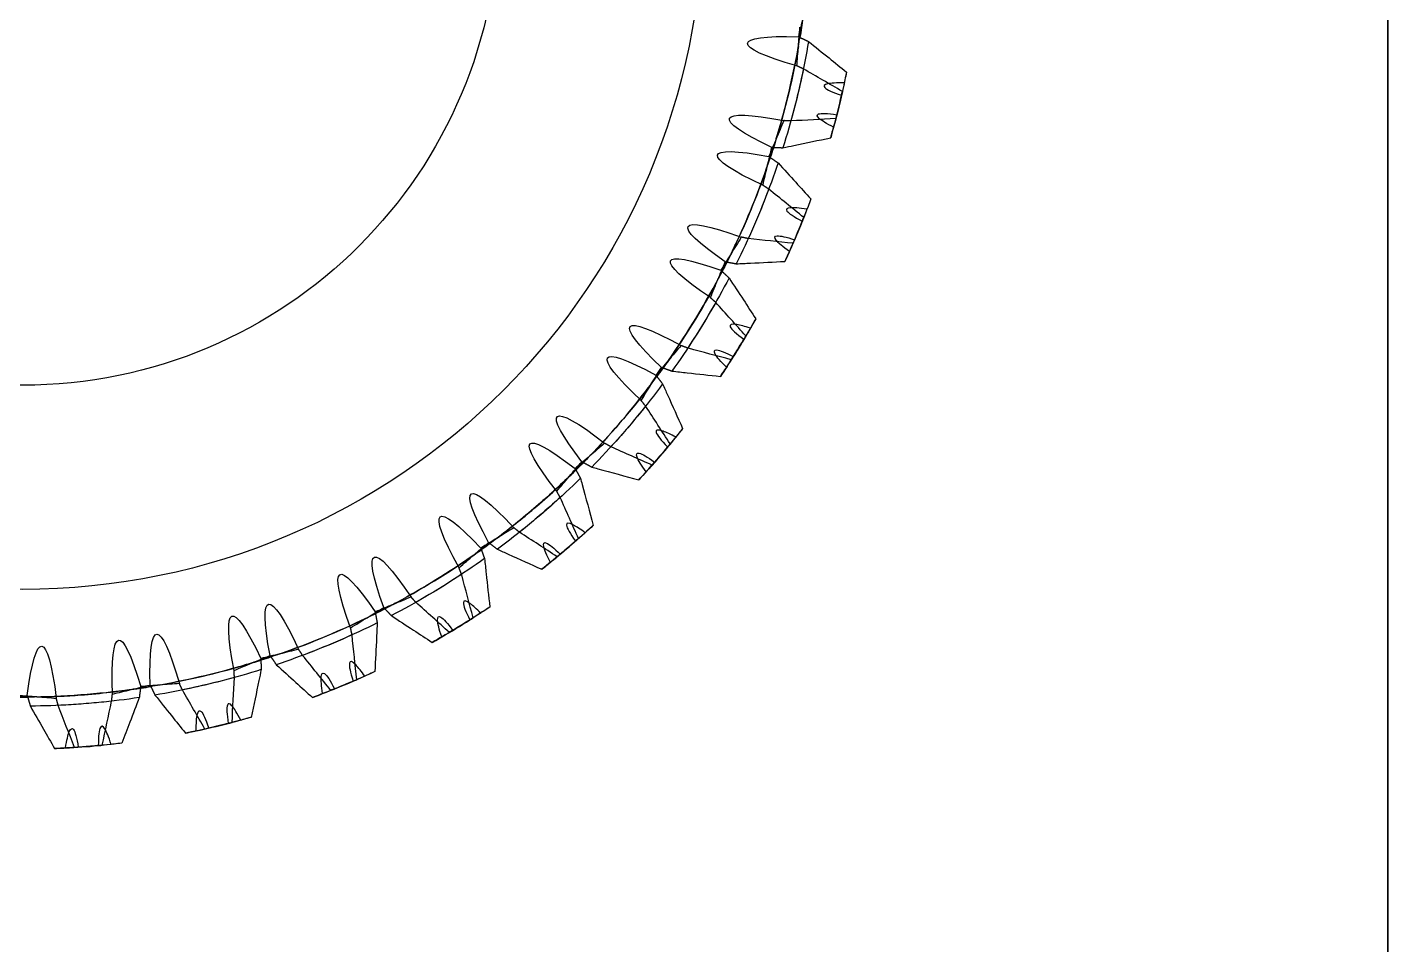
# Model space of a CAD drawing. Header units: millimetres. Extents: x -3 to 292, y -52 to 113.
# Drawn here: x 57.01 to 107, y 9.81 to 43.77 of the extents above; entities that cross this region are included whole.
import ezdxf

# ---------------------------------------------------------------- set-up
doc = ezdxf.new("R2010")
doc.units = ezdxf.units.MM
doc.layers.add('pieza3', color=163, linetype='Continuous')

msp = doc.modelspace()

# ---------------------------------------------------------------- linework, layer by layer
at = {"extrusion": (1, 1.22465e-16, 0), "elevation": 107}
for points in [[(59.81, -90.185), (59.81, -40.185), (9.81, -40.185), (9.81, -90.185)], [(57.31, -87.685), (57.31, -42.685), (12.31, -42.685), (12.31, -87.685)]]:
    msp.add_lwpolyline(points, close=True, dxfattribs=at)
at = {"layer": 'pieza3'}
for centre, radius in [((56.835, 48.121, -45.285), 25), ((56.835, 48.121, -43.485), 17.5), ((56.835, 48.121, -45.285), 17.5)]:
    msp.add_circle(centre, radius, dxfattribs=at)
at = {"layer": 'pieza3', "extrusion": (-0.155658, -0.982787, -0.099504)}
msp.add_arc((84.372, -78.156, -48.177), 8.68, 141.1274, 217.6819, dxfattribs=at)
at = {"layer": 'pieza3', "extrusion": (-4.07889e-32, -2.22045e-16, -1)}
for centre, radius, start, end in [((-56.835, 48.121, 78.254), 29.289, 189.5701, 195.4243), ((-56.835, 48.121, 67.554), 29.289, 191.5757, 197.4299), ((-56.835, 48.121, 76.952), 30.864, 191.195, 194.4522), ((-56.835, 48.121, 75.615), 30.864, 191.9406, 194.186), ((-56.835, 48.121, 68.856), 30.864, 192.5478, 195.805), ((-56.835, 48.121, 78.254), 29.289, 198.5701, 204.4243), ((-56.835, 48.121, 67.554), 29.289, 200.5757, 206.4299), ((-56.835, 48.121, 76.952), 30.864, 200.195, 203.4522), ((-56.835, 48.121, 75.615), 30.864, 200.9406, 203.186), ((-56.835, 48.121, 68.856), 30.864, 201.5478, 204.805), ((-56.835, 48.121, 78.254), 29.289, 207.5701, 213.4243), ((-56.835, 48.121, 67.554), 29.289, 209.5757, 215.4299), ((-56.835, 48.121, 76.952), 30.864, 209.195, 212.4522), ((-56.835, 48.121, 75.615), 30.864, 209.9406, 212.186), ((-56.835, 48.121, 68.856), 30.864, 210.5478, 213.805), ((-56.835, 48.121, 78.254), 29.289, 216.5701, 222.4243), ((-56.835, 48.121, 67.554), 29.289, 218.5757, 224.4299), ((-56.835, 48.121, 76.952), 30.864, 218.195, 221.4522), ((-56.835, 48.121, 75.615), 30.864, 218.9406, 221.186), ((-56.835, 48.121, 68.856), 30.864, 219.5478, 222.805), ((-56.835, 48.121, 78.254), 29.289, 225.5701, 231.4243), ((-56.835, 48.121, 67.554), 29.289, 227.5757, 233.4299), ((-56.835, 48.121, 76.952), 30.864, 227.195, 230.4522), ((-56.835, 48.121, 75.615), 30.864, 227.9406, 230.186), ((-56.835, 48.121, 68.856), 30.864, 228.5478, 231.805), ((-56.835, 48.121, 78.254), 29.289, 234.5701, 240.4243), ((-56.835, 48.121, 67.554), 29.289, 236.5757, 242.4299), ((-56.835, 48.121, 68.856), 30.864, 237.5478, 240.805), ((-56.835, 48.121, 76.952), 30.864, 236.195, 239.4522), ((-56.835, 48.121, 75.615), 30.864, 236.9406, 239.186), ((-56.835, 48.121, 78.254), 29.289, 243.5701, 249.4243), ((-56.835, 48.121, 67.554), 29.289, 245.5757, 251.4299), ((-56.835, 48.121, 78.254), 29.289, 252.5701, 258.4243), ((-56.835, 48.121, 76.952), 30.864, 245.195, 248.4522), ((-56.835, 48.121, 67.554), 29.289, 254.5757, 260.4299), ((-56.835, 48.121, 68.856), 30.864, 246.5478, 249.805), ((-56.835, 48.121, 75.615), 30.864, 245.9406, 248.186), ((-56.835, 48.121, 67.554), 29.289, 263.5757, 269.4299), ((-56.835, 48.121, 78.254), 29.289, 261.5701, 267.4243), ((-56.835, 48.121, 68.856), 30.864, 255.5478, 258.805), ((-56.835, 48.121, 76.952), 30.864, 254.195, 257.4522), ((-56.835, 48.121, 75.615), 30.864, 254.9406, 257.186), ((-56.835, 48.121, 68.856), 30.864, 264.5478, 267.805), ((-56.835, 48.121, 76.952), 30.864, 263.195, 266.4522), ((-56.835, 48.121, 75.615), 30.864, 263.9406, 266.186)]:
    msp.add_arc(centre, radius, start, end, dxfattribs=at)
at = {"layer": 'pieza3'}
for start, end in [(344.9406, 347.186), (335.9406, 338.186), (326.9406, 329.186), (317.9406, 320.186), (308.9406, 311.186), (299.9406, 302.186), (290.9406, 293.186), (281.9406, 284.186), (272.9406, 275.186)]:
    msp.add_arc((56.835, 48.121, -70.193), 30.864, start, end, dxfattribs=at)
at = {"layer": 'pieza3', "extrusion": (-0.307483, -0.946337, -0.099504)}
for centre, start, end in [((74.947, -78.843, -56.468), 142.3181, 218.8726), ((74.947, -78.843, -55.052), 141.1274, 217.6819)]:
    msp.add_arc(centre, 8.68, start, end, dxfattribs=at)
at = {"layer": 'pieza3', "extrusion": (-0.451737, -0.886585, -0.099504)}
for centre, start, end in [((64.558, -79.376, -61.791), 142.3181, 218.8726), ((64.558, -79.376, -60.375), 141.1274, 217.6819)]:
    msp.add_arc(centre, 8.68, start, end, dxfattribs=at)
at = {"layer": 'pieza3', "extrusion": (-0.584868, -0.805002, -0.099504)}
for centre, start, end in [((53.46, -79.74, -65.432), 142.3181, 218.8726), ((53.46, -79.74, -64.016), 141.1274, 217.6819)]:
    msp.add_arc(centre, 8.68, start, end, dxfattribs=at)
at = {"layer": 'pieza3', "extrusion": (-0.703598, -0.703598, -0.099504)}
for centre, start, end in [((41.926, -79.927, -67.3), 142.3181, 218.8726), ((41.926, -79.927, -65.884), 141.1274, 217.6819)]:
    msp.add_arc(centre, 8.68, start, end, dxfattribs=at)
at = {"layer": 'pieza3', "extrusion": (-0.805002, -0.584868, -0.099504)}
for centre, start, end in [((30.241, -79.932, -67.35), 142.3181, 218.8726), ((30.241, -79.932, -65.934), 141.1274, 217.6819)]:
    msp.add_arc(centre, 8.68, start, end, dxfattribs=at)
at = {"layer": 'pieza3', "extrusion": (-0.886585, -0.451737, -0.099504)}
for centre, start, end in [((18.691, -79.755, -65.58), 142.3181, 218.8726), ((18.691, -79.755, -64.164), 141.1274, 217.6819)]:
    msp.add_arc(centre, 8.68, start, end, dxfattribs=at)
at = {"layer": 'pieza3', "extrusion": (-0.946337, -0.307483, -0.099504)}
for centre, start, end in [((7.562, -79.4, -62.035), 142.3181, 218.8726), ((7.562, -79.4, -60.619), 141.1274, 217.6819)]:
    msp.add_arc(centre, 8.68, start, end, dxfattribs=at)
at = {"layer": 'pieza3', "extrusion": (-0.982787, -0.155658, -0.099504)}
for centre, start, end in [((-2.873, -78.877, -56.801), 142.3181, 218.8726), ((-2.873, -78.877, -55.385), 141.1274, 217.6819)]:
    msp.add_arc(centre, 8.68, start, end, dxfattribs=at)
at = {"layer": 'pieza3', "extrusion": (-0.995037, -6.02515e-17, -0.099504)}
msp.add_arc((-12.356, -78.197, -50.006), 8.68, 142.3181, 218.8726, dxfattribs=at)
at = {"layer": 'pieza3'}
for centre, major_axis, start_param, end_param in [((83.79, -10.315, -78.254), (13.646, 86.159), 0.902775, 0.913123), ((74.316, -13.813, -78.254), (26.956, 82.963), 0.892342, 0.902775), ((74.316, -13.813, -78.254), (26.956, 82.963), 0.902775, 0.913123), ((64.413, -15.785, -78.254), (39.603, 77.725), 0.892342, 0.902775), ((64.413, -15.785, -78.254), (39.603, 77.725), 0.902775, 0.913123), ((54.322, -16.184, -78.254), (51.274, 70.573), 0.892342, 0.902775), ((54.322, -16.184, -78.254), (51.274, 70.573), 0.902775, 0.913123), ((44.294, -14.999, -78.254), (61.683, 61.683), 0.902775, 0.913123), ((44.294, -14.999, -78.254), (61.683, 61.683), 0.892342, 0.902775), ((34.574, -12.26, -78.254), (70.573, 51.274), 0.902775, 0.913123), ((34.574, -12.26, -78.254), (70.573, 51.274), 0.892342, 0.902775), ((25.403, -8.034, -78.254), (77.725, 39.603), 0.902775, 0.913123), ((25.403, -8.034, -78.254), (77.725, 39.603), 0.892342, 0.902775), ((17.005, -2.426, -78.254), (82.963, 26.956), 0.902775, 0.913123), ((17.005, -2.426, -78.254), (82.963, 26.956), 0.892342, 0.902775), ((9.588, 4.427, -78.254), (86.159, 13.646), 0.902775, 0.913123), ((9.588, 4.427, -78.254), (86.159, 13.646), 0.892342, 0.902775), ((3.335, 12.356, -78.254), (87.233, 0), 0.902775, 0.913123), ((3.335, 12.356, -78.254), (87.233, 0), 0.892342, 0.902775)]:
    msp.add_ellipse(centre, major_axis=major_axis, ratio=0.099504, start_param=start_param, end_param=end_param, dxfattribs=at)
at = {"layer": 'pieza3', "extrusion": (-4.31408e-32, -2.22045e-16, -1)}
for start_param, end_param in [(-2.238818, -2.228469), (-2.24925, -2.238818)]:
    msp.add_ellipse((100.528, 95.367, -67.554), major_axis=(13.646, 86.159), ratio=0.099504, start_param=start_param, end_param=end_param, dxfattribs=at)
at = {"layer": 'pieza3', "extrusion": (-3.93289e-18, -2.34149e-16, -1)}
for start_param, end_param in [(-2.238818, -2.228469), (-2.24925, -2.238818)]:
    msp.add_ellipse((107.381, 87.95, -67.554), major_axis=(26.956, 82.963), ratio=0.099504, start_param=start_param, end_param=end_param, dxfattribs=at)
at = {"layer": 'pieza3', "extrusion": (5.77799e-18, -2.10705e-16, -1)}
for start_param, end_param in [(-2.238818, -2.228469), (-2.24925, -2.238818)]:
    msp.add_ellipse((112.989, 79.553, -67.554), major_axis=(39.603, 77.725), ratio=0.099504, start_param=start_param, end_param=end_param, dxfattribs=at)
at = {"layer": 'pieza3', "extrusion": (-7.48081e-18, -2.32341e-16, -1)}
for start_param, end_param in [(-2.238818, -2.228469), (-2.24925, -2.238818)]:
    msp.add_ellipse((117.215, 70.381, -67.554), major_axis=(51.274, 70.573), ratio=0.099504, start_param=start_param, end_param=end_param, dxfattribs=at)
at = {"layer": 'pieza3', "extrusion": (-6.16298e-32, -2.22045e-16, -1)}
for start_param, end_param in [(-2.238818, -2.228469), (-2.24925, -2.238818)]:
    msp.add_ellipse((119.954, 60.662, -67.554), major_axis=(61.683, 61.683), ratio=0.099504, start_param=start_param, end_param=end_param, dxfattribs=at)
at = {"layer": 'pieza3', "extrusion": (-7.39557e-32, -2.22045e-16, -1)}
for start_param, end_param in [(-2.238818, -2.228469), (-2.24925, -2.238818)]:
    msp.add_ellipse((121.139, 50.633, -67.554), major_axis=(70.573, 51.274), ratio=0.099504, start_param=start_param, end_param=end_param, dxfattribs=at)
at = {"layer": 'pieza3', "extrusion": (1.13399e-17, -2.16267e-16, -1)}
for start_param, end_param in [(-2.24925, -2.238818), (-2.238818, -2.228469)]:
    msp.add_ellipse((120.74, 40.543, -67.554), major_axis=(77.725, 39.603), ratio=0.099504, start_param=start_param, end_param=end_param, dxfattribs=at)
at = {"layer": 'pieza3', "extrusion": (-3.69779e-32, -2.22045e-16, -1)}
for centre, major_axis, start_param, end_param in [((118.768, 30.639, -67.554), (82.963, 26.956), -2.238818, -2.228469), ((118.768, 30.639, -67.554), (82.963, 26.956), -2.24925, -2.238818), ((115.271, 21.166, -67.554), (86.159, 13.646), -2.238818, -2.228469), ((115.271, 21.166, -67.554), (86.159, 13.646), -2.24925, -2.238818)]:
    msp.add_ellipse(centre, major_axis=major_axis, ratio=0.099504, start_param=start_param, end_param=end_param, dxfattribs=at)
at = {"layer": 'pieza3'}
for points in [[(85.512, 44.12, -78.254), (85.479, 43.88, -78.254), (85.442, 43.639, -78.254), (85.402, 43.399, -78.254)], [(85.345, 43.063, -67.554), (85.387, 43.303, -67.554), (85.427, 43.543, -67.554), (85.463, 43.783, -67.554)], [(86.962, 41.415, -68.856), (86.486, 41.69, -68.422), (86.007, 41.967, -67.988), (85.527, 42.244, -67.554)], [(86.93, 41.275, -70.193), (86.938, 41.31, -69.747), (86.949, 41.358, -69.302), (86.962, 41.415, -68.856)], [(86.758, 40.557, -75.615), (86.749, 40.522, -76.061), (86.737, 40.474, -76.506), (86.722, 40.418, -76.952)], [(86.722, 40.418, -76.952), (86.173, 40.389, -77.385), (85.622, 40.36, -77.819), (85.068, 40.331, -78.254)], [(84.533, 39.683, -78.254), (84.462, 39.451, -78.254), (84.389, 39.219, -78.254), (84.312, 38.989, -78.254)], [(84.203, 38.666, -67.554), (84.282, 38.895, -67.554), (84.358, 39.126, -67.554), (84.432, 39.358, -67.554)], [(85.542, 36.785, -68.856), (85.114, 37.132, -68.421), (84.685, 37.479, -67.987), (84.255, 37.827, -67.554)], [(85.489, 36.652, -70.193), (85.502, 36.685, -69.747), (85.521, 36.731, -69.302), (85.542, 36.785, -68.856)], [(85.149, 35.837, -76.952), (84.601, 35.895, -77.386), (84.052, 35.952, -77.82), (83.502, 36.01, -78.254)], [(85.206, 35.969, -75.615), (85.192, 35.936, -76.061), (85.173, 35.891, -76.506), (85.149, 35.837, -76.952)], [(82.387, 34.501, -67.554), (82.501, 34.715, -67.554), (82.613, 34.931, -67.554), (82.721, 35.149, -67.554)], [(82.872, 35.454, -78.254), (82.766, 35.236, -78.254), (82.657, 35.018, -78.254), (82.545, 34.803, -78.254)], [(82.387, 34.501, -67.554), (81.788, 33.377, -67.554), (81.115, 32.294, -67.554), (80.373, 31.259, -67.554)], [(80.57, 31.537, -78.254), (81.299, 32.581, -78.254), (81.96, 33.672, -78.254), (82.545, 34.803, -78.254)], [(83.415, 32.434, -68.856), (83.048, 32.842, -68.423), (82.678, 33.252, -67.989), (82.307, 33.665, -67.554)], [(80.57, 31.537, -78.254), (80.431, 31.338, -78.254), (80.289, 31.14, -78.254), (80.145, 30.945, -78.254)], [(82.956, 31.68, -75.615), (82.937, 31.65, -76.061), (82.911, 31.608, -76.507), (82.879, 31.559, -76.952)], [(79.941, 30.671, -67.554), (80.088, 30.865, -67.554), (80.232, 31.061, -67.554), (80.373, 31.259, -67.554)], [(80.634, 28.469, -68.856), (80.334, 28.93, -68.422), (80.034, 29.393, -67.988), (79.732, 29.858, -67.554)], [(77.684, 28.028, -78.254), (77.515, 27.853, -78.254), (77.344, 27.68, -78.254), (77.171, 27.509, -78.254)], [(79.968, 27.689, -76.952), (79.467, 27.911, -77.384), (78.962, 28.136, -77.818), (78.455, 28.362, -78.254)], [(80.542, 28.358, -70.193), (80.565, 28.386, -69.746), (80.597, 28.424, -69.301), (80.634, 28.469, -68.856)], [(76.927, 27.271, -67.554), (77.102, 27.44, -67.554), (77.275, 27.611, -67.554), (77.446, 27.784, -67.554)], [(80.062, 27.796, -75.615), (80.039, 27.769, -76.061), (80.006, 27.732, -76.507), (79.968, 27.689, -76.952)], [(77.267, 24.987, -68.856), (77.044, 25.488, -68.424), (76.819, 25.993, -67.989), (76.593, 26.501, -67.554)], [(74.284, 25.014, -78.254), (74.09, 24.867, -78.254), (73.894, 24.723, -78.254), (73.697, 24.582, -78.254)], [(76.487, 24.321, -76.952), (76.025, 24.621, -77.385), (75.562, 24.922, -77.82), (75.097, 25.223, -78.254)], [(73.418, 24.385, -67.554), (73.618, 24.524, -67.554), (73.815, 24.666, -67.554), (74.011, 24.81, -67.554)], [(77.159, 24.893, -70.193), (77.186, 24.917, -69.746), (77.223, 24.949, -69.301), (77.267, 24.987, -68.856)], [(76.597, 24.413, -75.615), (76.569, 24.39, -76.061), (76.532, 24.358, -76.506), (76.487, 24.321, -76.952)], [(70.455, 22.569, -78.254), (70.24, 22.454, -78.254), (70.024, 22.343, -78.254), (69.807, 22.234, -78.254)], [(72.522, 21.54, -76.952), (72.114, 21.907, -77.384), (71.703, 22.277, -77.819), (71.291, 22.648, -78.254)], [(69.501, 22.083, -67.554), (68.356, 21.526, -67.554), (67.175, 21.045, -67.554), (65.967, 20.643, -67.554)], [(66.29, 20.753, -78.254), (67.493, 21.168, -78.254), (68.669, 21.664, -78.254), (69.807, 22.234, -78.254)], [(69.501, 22.083, -67.554), (69.72, 22.189, -67.554), (69.937, 22.298, -67.554), (70.153, 22.41, -67.554)], [(73.275, 21.999, -70.193), (73.306, 22.019, -69.746), (73.347, 22.045, -69.301), (73.396, 22.076, -68.856)], [(69.118, 19.806, -68.856), (69.061, 20.354, -68.421), (69.003, 20.903, -67.987), (68.945, 21.453, -67.554)], [(65.272, 20.422, -67.554), (65.504, 20.493, -67.554), (65.736, 20.567, -67.554), (65.967, 20.643, -67.554)], [(66.29, 20.753, -78.254), (66.06, 20.673, -78.254), (65.829, 20.597, -78.254), (65.597, 20.523, -78.254)], [(68.17, 19.413, -76.952), (67.824, 19.841, -77.386), (67.476, 20.271, -77.82), (67.128, 20.7, -78.254)], [(60.835, 19.443, -67.554), (61.076, 19.477, -67.554), (61.316, 19.513, -67.554), (61.556, 19.553, -67.554)], [(61.892, 19.611, -78.254), (61.653, 19.568, -78.254), (61.413, 19.529, -78.254), (61.172, 19.492, -78.254)], [(64.538, 18.233, -68.856), (64.566, 18.782, -68.422), (64.595, 19.334, -67.988), (64.624, 19.887, -67.554)], [(68.987, 19.749, -70.193), (69.02, 19.763, -69.746), (69.065, 19.783, -69.301), (69.118, 19.806, -68.856)], [(56.3, 19.17, -67.554), (56.543, 19.166, -67.554), (56.786, 19.164, -67.554), (57.029, 19.166, -67.554)], [(57.37, 19.17, -78.254), (57.127, 19.166, -78.254), (56.884, 19.164, -78.254), (56.641, 19.166, -78.254)], [(59.767, 17.396, -68.856), (59.881, 17.932, -68.423), (59.996, 18.473, -67.989), (60.112, 19.016, -67.554)], [(63.54, 17.993, -76.952), (63.265, 18.47, -77.385), (62.989, 18.948, -77.819), (62.712, 19.428, -78.254)], [(68.304, 19.466, -75.615), (68.27, 19.453, -76.06), (68.225, 19.435, -76.506), (68.17, 19.413, -76.952)], [(58.745, 17.315, -76.952), (58.547, 17.829, -77.385), (58.349, 18.344, -77.819), (58.151, 18.862, -78.254)], [(63.68, 18.025, -75.615), (63.645, 18.017, -76.06), (63.597, 18.006, -76.506), (63.54, 17.993, -76.952)], [(64.399, 18.197, -70.193), (64.433, 18.206, -69.747), (64.481, 18.218, -69.301), (64.538, 18.233, -68.856)], [(58.888, 17.325, -75.615), (58.852, 17.322, -76.06), (58.803, 17.319, -76.506), (58.745, 17.315, -76.952)]]:
    msp.add_open_spline(points, degree=3, dxfattribs=at)
for points, knots in [([(85.345, 43.063, -67.554), (85.258, 42.573, -67.554), (85.158, 42.085, -67.554), (85.046, 41.6, -67.554), (84.871, 40.845, -67.554), (84.667, 40.097, -67.554), (84.432, 39.358, -67.554)], [-0.4720589, -0.4720589, -0.4720589, -0.4720589, -0.46384881, -0.46384881, -0.46384881, -0.45106712, -0.45106712, -0.45106712, -0.45106712]), ([(84.533, 39.683, -78.254), (84.726, 40.316, -78.254), (84.897, 40.956, -78.254), (85.046, 41.6, -78.254), (85.184, 42.196, -78.254), (85.303, 42.796, -78.254), (85.402, 43.399, -78.254)], [0.4529411, 0.4529411, 0.4529411, 0.4529411, 0.46384881, 0.46384881, 0.46384881, 0.47393288, 0.47393288, 0.47393288, 0.47393288]), ([(85.716, 43.251, -78.254), (85.967, 43.05, -78.021), (86.219, 42.847, -77.787), (86.684, 42.473, -77.353), (86.898, 42.3, -77.152), (87.112, 42.128, -76.952)], [3.0244205, 3.0244205, 3.0244205, 3.0244205, 3.133456, 3.133456, 3.2265734, 3.2265734, 3.2265734, 3.2265734]), ([(87.112, 42.128, -76.952), (87.092, 42.028, -76.642), (87.073, 41.933, -76.332), (87.047, 41.808, -75.888), (87.039, 41.771, -75.753), (87.031, 41.735, -75.615)], [3.3252855, 3.3252855, 3.3252855, 3.3252855, 3.4224973, 3.4224973, 3.4638198, 3.4638198, 3.4638198, 3.4638198]), ([(87.031, 41.735, -75.615), (86.743, 41.736, -75.105), (86.535, 41.721, -74.555), (86.292, 41.66, -73.412), (86.258, 41.614, -72.825), (86.386, 41.48, -71.526), (86.595, 41.385, -70.828), (86.93, 41.275, -70.193)], [-0.5692955, -0.5692955, -0.5692955, -0.5692955, -0.3937772, -0.3937772, -0.2181945, -0.2181945, -0.0000007, -0.0000007, -0.0000007, -0.0000007]), ([(86.639, 40.101, -70.193), (86.382, 40.231, -70.702), (86.203, 40.339, -71.252), (86.014, 40.504, -72.395), (86.006, 40.56, -72.981), (86.18, 40.622, -74.281), (86.409, 40.611, -74.979), (86.758, 40.557, -75.615)], [-0.569296, -0.569296, -0.569296, -0.569296, -0.3937965, -0.3937965, -0.2183533, -0.2183533, -0.0000007, -0.0000007, -0.0000007, -0.0000007]), ([(86.532, 39.714, -68.856), (86.56, 39.813, -69.165), (86.586, 39.906, -69.476), (86.62, 40.03, -69.92), (86.63, 40.066, -70.055), (86.639, 40.101, -70.193)], [4.5066654, 4.5066654, 4.5066654, 4.5066654, 4.6038772, 4.6038772, 4.6451997, 4.6451997, 4.6451997, 4.6451997]), ([(84.778, 39.348, -67.554), (84.913, 39.375, -67.653), (85.047, 39.403, -67.752), (85.633, 39.525, -68.185), (86.085, 39.62, -68.521), (86.532, 39.714, -68.856)], [4.7001453, 4.7001453, 4.7001453, 4.7001453, 4.7463244, 4.7463244, 4.901825, 4.901825, 4.901825, 4.901825]), ([(84.203, 38.666, -67.554), (83.876, 37.72, -67.554), (83.5, 36.792, -67.554), (83.077, 35.886, -67.554), (82.962, 35.639, -67.554), (82.844, 35.393, -67.554), (82.721, 35.149, -67.554)], [-0.4470589, -0.4470589, -0.4470589, -0.4470589, -0.43056786, -0.43056786, -0.43056786, -0.42606712, -0.42606712, -0.42606712, -0.42606712]), ([(82.872, 35.454, -78.254), (82.942, 35.597, -78.254), (83.011, 35.741, -78.254), (83.078, 35.886, -78.254), (83.549, 36.895, -78.254), (83.961, 37.932, -78.254), (84.312, 38.989, -78.254)], [0.4279411, 0.4279411, 0.4279411, 0.4279411, 0.43056786, 0.43056786, 0.43056786, 0.44893288, 0.44893288, 0.44893288, 0.44893288]), ([(84.598, 38.793, -78.254), (84.815, 38.555, -78.021), (85.032, 38.316, -77.787), (85.433, 37.873, -77.353), (85.618, 37.669, -77.152), (85.802, 37.466, -76.952)], [3.3441669, 3.3441669, 3.3441669, 3.3441669, 3.4532025, 3.4532025, 3.5463199, 3.5463199, 3.5463199, 3.5463199]), ([(85.661, 37.09, -75.615), (85.376, 37.136, -75.105), (85.168, 37.154, -74.555), (84.918, 37.131, -73.412), (84.878, 37.091, -72.827), (84.983, 36.939, -71.527), (85.174, 36.813, -70.829), (85.489, 36.652, -70.193)], [-0.569296, -0.569296, -0.569296, -0.569296, -0.3937975, -0.3937975, -0.218361, -0.218361, -0.0000007, -0.0000007, -0.0000007, -0.0000007]), ([(85.802, 37.466, -76.952), (85.766, 37.37, -76.642), (85.732, 37.279, -76.332), (85.687, 37.159, -75.888), (85.674, 37.124, -75.753), (85.661, 37.09, -75.615)], [3.5595154, 3.5595154, 3.5595154, 3.5595154, 3.6567271, 3.6567271, 3.6980497, 3.6980497, 3.6980497, 3.6980497]), ([(85.018, 35.538, -70.193), (84.774, 35.713, -70.724), (84.611, 35.852, -71.299), (84.457, 36.046, -72.497), (84.468, 36.1, -73.111), (84.679, 36.116, -74.382), (84.894, 36.069, -75.025), (85.206, 35.969, -75.615)], [-2.3389617, -2.3389617, -2.3389617, -2.3389617, -2.1559748, -2.1559748, -1.9721297, -1.9721297, -1.769579, -1.769579, -1.769579, -1.769579]), ([(84.852, 35.172, -68.856), (84.895, 35.265, -69.165), (84.935, 35.353, -69.476), (84.987, 35.47, -69.92), (85.003, 35.504, -70.055), (85.018, 35.538, -70.193)], [5.02563, 5.02563, 5.02563, 5.02563, 5.1228417, 5.1228417, 5.1641643, 5.1641643, 5.1641643, 5.1641643]), ([(83.062, 35.084, -67.554), (83.235, 35.092, -67.679), (83.408, 35.101, -67.804), (84.006, 35.13, -68.238), (84.43, 35.151, -68.547), (84.852, 35.172, -68.856)], [5.4603216, 5.4603216, 5.4603216, 5.4603216, 5.5187128, 5.5187128, 5.6619401, 5.6619401, 5.6619401, 5.6619401]), ([(82.797, 34.565, -78.254), (82.974, 34.295, -78.021), (83.151, 34.025, -77.787), (83.478, 33.525, -77.353), (83.629, 33.295, -77.152), (83.778, 33.065, -76.952)], [3.9422605, 3.9422605, 3.9422605, 3.9422605, 4.051296, 4.051296, 4.1444134, 4.1444134, 4.1444134, 4.1444134]), ([(83.778, 33.065, -76.952), (83.728, 32.976, -76.642), (83.681, 32.892, -76.332), (83.617, 32.781, -75.888), (83.598, 32.748, -75.753), (83.58, 32.716, -75.615)], [3.9709302, 3.9709302, 3.9709302, 3.9709302, 4.0681419, 4.0681419, 4.1094644, 4.1094644, 4.1094644, 4.1094644]), ([(83.58, 32.716, -75.615), (83.373, 32.784, -75.229), (83.206, 32.83, -74.819), (82.88, 32.887, -73.692), (82.798, 32.858, -72.96), (82.889, 32.672, -71.52), (83.058, 32.518, -70.826), (83.342, 32.31, -70.193)], [-0.5696981, -0.5696981, -0.5696981, -0.5696981, -0.4362609, -0.4362609, -0.2173456, -0.2173456, -0.0000007, -0.0000007, -0.0000007, -0.0000007]), ([(83.342, 32.31, -70.193), (83.36, 32.34, -69.766), (83.384, 32.38, -69.34), (83.413, 32.429, -68.894), (83.414, 32.431, -68.875), (83.415, 32.434, -68.856)], [4.8163136, 4.8163136, 4.8163136, 4.8163136, 4.9448151, 4.9448151, 4.9506011, 4.9506011, 4.9506011, 4.9506011]), ([(82.879, 31.559, -76.952), (82.358, 31.699, -77.377), (81.832, 31.839, -77.805), (81.295, 31.983, -78.241), (81.287, 31.985, -78.247), (81.279, 31.987, -78.254)], [6.7274747, 6.7274747, 6.7274747, 6.7274747, 6.9220935, 6.9220935, 6.924977, 6.924977, 6.924977, 6.924977]), ([(82.702, 31.284, -70.193), (82.489, 31.495, -70.724), (82.35, 31.658, -71.299), (82.228, 31.874, -72.496), (82.248, 31.925, -73.109), (82.457, 31.909, -74.38), (82.663, 31.828, -75.024), (82.956, 31.68, -75.615)], [-2.3389615, -2.3389615, -2.3389615, -2.3389615, -2.1559445, -2.1559445, -1.9724247, -1.9724247, -1.7695775, -1.7695775, -1.7695775, -1.7695775]), ([(80.7, 31.142, -67.554), (80.886, 31.121, -67.689), (81.073, 31.101, -67.825), (81.667, 31.036, -68.258), (82.075, 30.992, -68.557), (82.481, 30.949, -68.856)], [5.9215339, 5.9215339, 5.9215339, 5.9215339, 5.9846727, 5.9846727, 6.1231347, 6.1231347, 6.1231347, 6.1231347]), ([(82.481, 30.949, -68.856), (82.538, 31.034, -69.165), (82.591, 31.115, -69.476), (82.662, 31.221, -69.92), (82.682, 31.253, -70.055), (82.702, 31.284, -70.193)], [5.3663864, 5.3663864, 5.3663864, 5.3663864, 5.4635982, 5.4635982, 5.5049207, 5.5049207, 5.5049207, 5.5049207]), ([(79.941, 30.671, -67.554), (79.875, 30.583, -67.554), (79.807, 30.495, -67.554), (79.739, 30.407, -67.554), (79.028, 29.488, -67.554), (78.262, 28.611, -67.554), (77.446, 27.784, -67.554)], [-0.3970589, -0.3970589, -0.3970589, -0.3970589, -0.39523146, -0.39523146, -0.39523146, -0.37606712, -0.37606712, -0.37606712, -0.37606712]), ([(77.684, 28.028, -78.254), (78.411, 28.783, -78.254), (79.098, 29.578, -78.254), (79.74, 30.407, -78.254), (79.877, 30.585, -78.254), (80.012, 30.764, -78.254), (80.145, 30.945, -78.254)], [0.3779411, 0.3779411, 0.3779411, 0.3779411, 0.39523146, 0.39523146, 0.39523146, 0.39893288, 0.39893288, 0.39893288, 0.39893288]), ([(80.357, 30.67, -78.254), (80.417, 30.538, -78.149), (80.477, 30.405, -78.044), (80.722, 29.859, -77.61), (80.908, 29.446, -77.281), (81.091, 29.036, -76.952)], [4.8359641, 4.8359641, 4.8359641, 4.8359641, 4.8848708, 4.8848708, 5.0376281, 5.0376281, 5.0376281, 5.0376281]), ([(80.841, 28.722, -75.615), (80.648, 28.821, -75.231), (80.491, 28.892, -74.823), (80.177, 29, -73.698), (80.091, 28.984, -72.965), (80.151, 28.787, -71.523), (80.294, 28.608, -70.827), (80.542, 28.358, -70.193)], [-0.5697013, -0.5697013, -0.5697013, -0.5697013, -0.4370328, -0.4370328, -0.2177425, -0.2177425, -0.0000007, -0.0000007, -0.0000007, -0.0000007]), ([(81.091, 29.036, -76.952), (81.028, 28.955, -76.642), (80.968, 28.88, -76.332), (80.888, 28.78, -75.888), (80.864, 28.75, -75.753), (80.841, 28.722, -75.615)], [4.5959622, 4.5959622, 4.5959622, 4.5959622, 4.693174, 4.693174, 4.7344965, 4.7344965, 4.7344965, 4.7344965]), ([(79.75, 27.445, -70.193), (79.573, 27.687, -70.724), (79.46, 27.869, -71.3), (79.374, 28.101, -72.496), (79.401, 28.149, -73.109), (79.605, 28.1, -74.379), (79.796, 27.989, -75.024), (80.062, 27.796, -75.615)], [-2.3389614, -2.3389614, -2.3389614, -2.3389614, -2.1559286, -2.1559286, -1.9725755, -1.9725755, -1.7695768, -1.7695768, -1.7695768, -1.7695768]), ([(74.284, 25.014, -78.254), (74.744, 25.361, -78.254), (75.193, 25.722, -78.254), (75.631, 26.096, -78.254), (76.161, 26.548, -78.254), (76.675, 27.02, -78.254), (77.171, 27.509, -78.254)], [0.3529411, 0.3529411, 0.3529411, 0.3529411, 0.36243816, 0.36243816, 0.36243816, 0.37393288, 0.37393288, 0.37393288, 0.37393288]), ([(77.75, 27.618, -67.554), (77.825, 27.597, -67.61), (77.899, 27.577, -67.665), (78.478, 27.419, -68.099), (78.981, 27.283, -68.478), (79.479, 27.148, -68.856)], [5.9864948, 5.9864948, 5.9864948, 5.9864948, 6.0125483, 6.0125483, 6.1883255, 6.1883255, 6.1883255, 6.1883255]), ([(76.927, 27.271, -67.554), (76.507, 26.867, -67.554), (76.074, 26.475, -67.554), (75.631, 26.096, -67.554), (75.106, 25.648, -67.554), (74.566, 25.219, -67.554), (74.011, 24.81, -67.554)], [-0.3720589, -0.3720589, -0.3720589, -0.3720589, -0.36243816, -0.36243816, -0.36243816, -0.35106712, -0.35106712, -0.35106712, -0.35106712]), ([(77.338, 27.205, -78.254), (77.358, 27.131, -78.198), (77.378, 27.056, -78.142), (77.536, 26.478, -77.708), (77.673, 25.975, -77.329), (77.807, 25.476, -76.952)], [5.9864948, 5.9864948, 5.9864948, 5.9864948, 6.0125483, 6.0125483, 6.1883255, 6.1883255, 6.1883255, 6.1883255]), ([(79.479, 27.148, -68.856), (79.549, 27.223, -69.165), (79.614, 27.295, -69.476), (79.7, 27.389, -69.92), (79.725, 27.417, -70.055), (79.75, 27.445, -70.193)], [5.4664417, 5.4664417, 5.4664417, 5.4664417, 5.5636534, 5.5636534, 5.6049759, 5.6049759, 5.6049759, 5.6049759]), ([(77.511, 25.205, -75.615), (77.336, 25.333, -75.232), (77.192, 25.428, -74.826), (76.899, 25.584, -73.701), (76.812, 25.582, -72.967), (76.839, 25.378, -71.524), (76.952, 25.179, -70.828), (77.159, 24.893, -70.193)], [-0.5697029, -0.5697029, -0.5697029, -0.5697029, -0.4373672, -0.4373672, -0.2179137, -0.2179137, -0.0000007, -0.0000007, -0.0000007, -0.0000007]), ([(77.807, 25.476, -76.952), (77.732, 25.407, -76.642), (77.661, 25.341, -76.332), (77.566, 25.255, -75.888), (77.538, 25.23, -75.753), (77.511, 25.205, -75.615)], [5.4664417, 5.4664417, 5.4664417, 5.4664417, 5.5636534, 5.5636534, 5.6049759, 5.6049759, 5.6049759, 5.6049759]), ([(70.455, 22.569, -78.254), (70.499, 22.592, -78.254), (70.543, 22.616, -78.254), (70.587, 22.64, -78.254), (71.663, 23.221, -78.254), (72.703, 23.87, -78.254), (73.697, 24.582, -78.254)], [0.3279411, 0.3279411, 0.3279411, 0.3279411, 0.32877022, 0.32877022, 0.32877022, 0.34893288, 0.34893288, 0.34893288, 0.34893288]), ([(74.285, 24.598, -67.554), (74.417, 24.538, -67.659), (74.55, 24.479, -67.764), (75.096, 24.233, -68.197), (75.509, 24.048, -68.527), (75.919, 23.864, -68.856)], [4.8359641, 4.8359641, 4.8359641, 4.8359641, 4.8848708, 4.8848708, 5.0376281, 5.0376281, 5.0376281, 5.0376281]), ([(76.233, 24.114, -70.193), (76.096, 24.381, -70.724), (76.014, 24.579, -71.299), (75.965, 24.822, -72.496), (75.999, 24.864, -73.109), (76.193, 24.784, -74.38), (76.365, 24.644, -75.024), (76.597, 24.413, -75.615)], [-2.3389614, -2.3389614, -2.3389614, -2.3389614, -2.1559415, -2.1559415, -1.9724539, -1.9724539, -1.7695774, -1.7695774, -1.7695774, -1.7695774]), ([(73.418, 24.385, -67.554), (72.509, 23.75, -67.554), (71.563, 23.167, -67.554), (70.587, 22.64, -67.554), (70.443, 22.563, -67.554), (70.298, 22.486, -67.554), (70.153, 22.41, -67.554)], [-0.3470589, -0.3470589, -0.3470589, -0.3470589, -0.32877022, -0.32877022, -0.32877022, -0.32606712, -0.32606712, -0.32606712, -0.32606712]), ([(73.813, 24.256, -78.254), (73.834, 24.069, -78.118), (73.854, 23.883, -77.983), (73.919, 23.288, -77.549), (73.963, 22.88, -77.25), (74.007, 22.474, -76.952)], [5.9215339, 5.9215339, 5.9215339, 5.9215339, 5.9846727, 5.9846727, 6.1231347, 6.1231347, 6.1231347, 6.1231347]), ([(75.919, 23.864, -68.856), (76, 23.927, -69.165), (76.076, 23.988, -69.476), (76.175, 24.068, -69.92), (76.205, 24.091, -70.055), (76.233, 24.114, -70.193)], [4.5959622, 4.5959622, 4.5959622, 4.5959622, 4.693174, 4.693174, 4.7344965, 4.7344965, 4.7344965, 4.7344965]), ([(73.396, 22.076, -68.856), (73.257, 22.598, -68.43), (73.116, 23.123, -68.002), (72.972, 23.66, -67.566), (72.97, 23.668, -67.56), (72.968, 23.676, -67.554)], [6.7274747, 6.7274747, 6.7274747, 6.7274747, 6.9220935, 6.9220935, 6.924977, 6.924977, 6.924977, 6.924977]), ([(73.671, 22.253, -75.615), (73.519, 22.407, -75.231), (73.391, 22.523, -74.823), (73.126, 22.723, -73.697), (73.04, 22.734, -72.965), (73.035, 22.528, -71.523), (73.116, 22.314, -70.827), (73.275, 21.999, -70.193)], [-0.569701, -0.569701, -0.569701, -0.569701, -0.4369529, -0.4369529, -0.2177015, -0.2177015, -0.0000007, -0.0000007, -0.0000007, -0.0000007]), ([(70.39, 22.158, -67.554), (70.66, 21.981, -67.786), (70.93, 21.804, -68.02), (71.43, 21.477, -68.455), (71.66, 21.327, -68.655), (71.89, 21.177, -68.856)], [3.9422605, 3.9422605, 3.9422605, 3.9422605, 4.051296, 4.051296, 4.1444134, 4.1444134, 4.1444134, 4.1444134]), ([(72.239, 21.375, -70.193), (72.145, 21.66, -70.724), (72.095, 21.869, -71.299), (72.084, 22.116, -72.497), (72.125, 22.153, -73.111), (72.305, 22.043, -74.382), (72.452, 21.878, -75.025), (72.645, 21.613, -75.615)], [-2.3389616, -2.3389616, -2.3389616, -2.3389616, -2.1559705, -2.1559705, -1.9721722, -1.9721722, -1.7695788, -1.7695788, -1.7695788, -1.7695788]), ([(74.007, 22.474, -76.952), (73.922, 22.417, -76.642), (73.841, 22.364, -76.332), (73.734, 22.294, -75.888), (73.702, 22.273, -75.753), (73.671, 22.253, -75.615)], [5.3663864, 5.3663864, 5.3663864, 5.3663864, 5.4635982, 5.4635982, 5.5049207, 5.5049207, 5.5049207, 5.5049207]), ([(69.871, 21.893, -78.254), (69.863, 21.72, -78.129), (69.854, 21.547, -78.003), (69.826, 20.949, -77.569), (69.805, 20.525, -77.26), (69.783, 20.104, -76.952)], [5.4603216, 5.4603216, 5.4603216, 5.4603216, 5.5187128, 5.5187128, 5.6619401, 5.6619401, 5.6619401, 5.6619401]), ([(72.645, 21.613, -75.615), (72.616, 21.596, -76.041), (72.576, 21.572, -76.468), (72.526, 21.543, -76.913), (72.524, 21.541, -76.933), (72.522, 21.54, -76.952)], [4.8163136, 4.8163136, 4.8163136, 4.8163136, 4.9448151, 4.9448151, 4.9506011, 4.9506011, 4.9506011, 4.9506011]), ([(71.89, 21.177, -68.856), (71.979, 21.227, -69.165), (72.064, 21.275, -69.476), (72.175, 21.338, -69.92), (72.207, 21.357, -70.055), (72.239, 21.375, -70.193)], [3.9709302, 3.9709302, 3.9709302, 3.9709302, 4.0681419, 4.0681419, 4.1094644, 4.1094644, 4.1094644, 4.1094644]), ([(61.892, 19.611, -78.254), (62.839, 19.779, -78.254), (63.778, 19.994, -78.254), (64.704, 20.255, -78.254), (65.003, 20.34, -78.254), (65.301, 20.429, -78.254), (65.597, 20.523, -78.254)], [0.2779411, 0.2779411, 0.2779411, 0.2779411, 0.29380425, 0.29380425, 0.29380425, 0.29893288, 0.29893288, 0.29893288, 0.29893288]), ([(69.418, 19.938, -75.615), (69.29, 20.115, -75.229), (69.181, 20.25, -74.818), (68.951, 20.488, -73.691), (68.868, 20.511, -72.959), (68.832, 20.308, -71.52), (68.879, 20.084, -70.826), (68.987, 19.749, -70.193)], [-0.5696976, -0.5696976, -0.5696976, -0.5696976, -0.4361446, -0.4361446, -0.2172856, -0.2172856, -0.0000007, -0.0000007, -0.0000007, -0.0000007]), ([(65.272, 20.422, -67.554), (65.083, 20.364, -67.554), (64.894, 20.309, -67.554), (64.704, 20.256, -67.554), (63.668, 19.963, -67.554), (62.617, 19.728, -67.554), (61.556, 19.553, -67.554)], [-0.2970589, -0.2970589, -0.2970589, -0.2970589, -0.29380425, -0.29380425, -0.29380425, -0.27606712, -0.27606712, -0.27606712, -0.27606712]), ([(65.608, 20.177, -78.254), (65.58, 20.043, -78.155), (65.552, 19.908, -78.056), (65.43, 19.322, -77.622), (65.335, 18.871, -77.286), (65.241, 18.423, -76.952)], [4.7001453, 4.7001453, 4.7001453, 4.7001453, 4.7463244, 4.7463244, 4.901825, 4.901825, 4.901825, 4.901825]), ([(66.162, 20.357, -67.554), (66.401, 20.14, -67.786), (66.64, 19.923, -68.02), (67.082, 19.522, -68.455), (67.286, 19.337, -68.655), (67.49, 19.154, -68.856)], [3.3441669, 3.3441669, 3.3441669, 3.3441669, 3.4532025, 3.4532025, 3.5463199, 3.5463199, 3.5463199, 3.5463199]), ([(67.866, 19.295, -70.193), (67.819, 19.579, -70.702), (67.802, 19.787, -71.252), (67.824, 20.037, -72.395), (67.864, 20.077, -72.981), (68.016, 19.972, -74.28), (68.143, 19.781, -74.979), (68.304, 19.466, -75.615)], [-0.569296, -0.569296, -0.569296, -0.569296, -0.3937975, -0.3937975, -0.218361, -0.218361, -0.0000007, -0.0000007, -0.0000007, -0.0000007]), ([(69.783, 20.104, -76.952), (69.69, 20.061, -76.642), (69.602, 20.021, -76.332), (69.486, 19.968, -75.888), (69.451, 19.953, -75.753), (69.418, 19.938, -75.615)], [5.02563, 5.02563, 5.02563, 5.02563, 5.1228417, 5.1228417, 5.1641643, 5.1641643, 5.1641643, 5.1641643]), ([(60.835, 19.443, -67.554), (60.218, 19.357, -67.554), (59.597, 19.291, -67.554), (58.976, 19.245, -67.554), (58.328, 19.197, -67.554), (57.678, 19.17, -67.554), (57.029, 19.166, -67.554)], [-0.2720589, -0.2720589, -0.2720589, -0.2720589, -0.26177845, -0.26177845, -0.26177845, -0.25106712, -0.25106712, -0.25106712, -0.25106712]), ([(57.37, 19.17, -78.254), (57.906, 19.18, -78.254), (58.441, 19.205, -78.254), (58.976, 19.245, -78.254), (59.711, 19.299, -78.254), (60.444, 19.382, -78.254), (61.172, 19.492, -78.254)], [0.2529411, 0.2529411, 0.2529411, 0.2529411, 0.26177845, 0.26177845, 0.26177845, 0.27393288, 0.27393288, 0.27393288, 0.27393288]), ([(61.128, 19.149, -78.254), (61.014, 18.847, -78.021), (60.9, 18.545, -77.787), (60.687, 17.987, -77.353), (60.59, 17.73, -77.152), (60.492, 17.474, -76.952)], [3.8067412, 3.8067412, 3.8067412, 3.8067412, 3.9157768, 3.9157768, 4.0088942, 4.0088942, 4.0088942, 4.0088942]), ([(61.704, 19.24, -67.554), (61.906, 18.988, -67.786), (62.108, 18.736, -68.02), (62.482, 18.271, -68.455), (62.655, 18.057, -68.655), (62.827, 17.843, -68.856)], [3.0244205, 3.0244205, 3.0244205, 3.0244205, 3.133456, 3.133456, 3.2265734, 3.2265734, 3.2265734, 3.2265734]), ([(67.49, 19.154, -68.856), (67.586, 19.189, -69.165), (67.676, 19.223, -69.476), (67.796, 19.268, -69.92), (67.831, 19.282, -70.055), (67.866, 19.295, -70.193)], [3.5595154, 3.5595154, 3.5595154, 3.5595154, 3.6567271, 3.6567271, 3.6980497, 3.6980497, 3.6980497, 3.6980497]), ([(57.126, 18.834, -67.554), (57.286, 18.553, -67.786), (57.446, 18.273, -68.02), (57.743, 17.755, -68.455), (57.88, 17.516, -68.655), (58.017, 17.279, -68.856)], [3.0103831, 3.0103831, 3.0103831, 3.0103831, 3.1194187, 3.1194187, 3.2125361, 3.2125361, 3.2125361, 3.2125361]), ([(63.22, 17.924, -70.193), (63.219, 18.212, -70.702), (63.234, 18.42, -71.252), (63.295, 18.664, -72.396), (63.341, 18.697, -72.982), (63.476, 18.569, -74.282), (63.57, 18.361, -74.979), (63.68, 18.025, -75.615)], [-0.5692955, -0.5692955, -0.5692955, -0.5692955, -0.3937772, -0.3937772, -0.2181945, -0.2181945, -0.0000007, -0.0000007, -0.0000007, -0.0000007]), ([(64.854, 18.316, -75.615), (64.724, 18.573, -75.105), (64.616, 18.752, -74.555), (64.451, 18.941, -73.412), (64.395, 18.95, -72.827), (64.334, 18.776, -71.527), (64.344, 18.547, -70.829), (64.399, 18.197, -70.193)], [-0.569296, -0.569296, -0.569296, -0.569296, -0.3937965, -0.3937965, -0.2183533, -0.2183533, -0.0000007, -0.0000007, -0.0000007, -0.0000007]), ([(58.418, 17.297, -70.193), (58.462, 17.581, -70.702), (58.509, 17.785, -71.253), (58.608, 18.016, -72.398), (58.659, 18.041, -72.985), (58.771, 17.893, -74.285), (58.832, 17.673, -74.98), (58.888, 17.325, -75.615)], [-0.5692939, -0.5692939, -0.5692939, -0.5692939, -0.3937168, -0.3937168, -0.2177058, -0.2177058, -0.0000007, -0.0000007, -0.0000007, -0.0000007]), ([(60.093, 17.429, -75.615), (60.005, 17.703, -75.105), (59.926, 17.896, -74.555), (59.793, 18.109, -73.412), (59.739, 18.126, -72.825), (59.651, 17.963, -71.526), (59.625, 17.736, -70.828), (59.624, 17.383, -70.193)], [-0.5692954, -0.5692954, -0.5692954, -0.5692954, -0.3937736, -0.3937736, -0.2181643, -0.2181643, -0.0000007, -0.0000007, -0.0000007, -0.0000007]), ([(65.241, 18.423, -76.952), (65.142, 18.395, -76.642), (65.049, 18.369, -76.332), (64.926, 18.336, -75.888), (64.889, 18.326, -75.753), (64.854, 18.316, -75.615)], [4.5066654, 4.5066654, 4.5066654, 4.5066654, 4.6038772, 4.6038772, 4.6451997, 4.6451997, 4.6451997, 4.6451997]), ([(62.827, 17.843, -68.856), (62.927, 17.863, -69.165), (63.022, 17.883, -69.476), (63.148, 17.909, -69.92), (63.184, 17.916, -70.055), (63.22, 17.924, -70.193)], [3.3252855, 3.3252855, 3.3252855, 3.3252855, 3.4224973, 3.4224973, 3.4638198, 3.4638198, 3.4638198, 3.4638198]), ([(58.017, 17.279, -68.856), (58.119, 17.283, -69.165), (58.216, 17.287, -69.476), (58.344, 17.293, -69.92), (58.381, 17.295, -70.055), (58.418, 17.297, -70.193)], [3.3144464, 3.3144464, 3.3144464, 3.3144464, 3.4116582, 3.4116582, 3.4529807, 3.4529807, 3.4529807, 3.4529807]), ([(59.624, 17.383, -70.193), (59.657, 17.386, -69.786), (59.701, 17.39, -69.379), (59.757, 17.395, -68.933), (59.762, 17.395, -68.894), (59.767, 17.396, -68.856)], [4.7224227, 4.7224227, 4.7224227, 4.7224227, 4.844995, 4.844995, 4.8566515, 4.8566515, 4.8566515, 4.8566515]), ([(60.492, 17.474, -76.952), (60.39, 17.461, -76.642), (60.294, 17.451, -76.332), (60.167, 17.437, -75.888), (60.129, 17.433, -75.753), (60.093, 17.429, -75.615)], [3.877219, 3.877219, 3.877219, 3.877219, 3.9744308, 3.9744308, 4.0157533, 4.0157533, 4.0157533, 4.0157533])]:
    msp.add_open_spline(points, degree=3, knots=knots, dxfattribs=at)
for points, weights in [([(85.346, 43.426, -78.254), (85.374, 43.413, -78.254), (85.402, 43.399, -78.254)], [1.02612282273, 1.02796448374, 1.02979671151]), ([(85.402, 43.399, -78.254), (85.561, 43.324, -78.254), (85.716, 43.251, -78.254)], [1.02979671151, 1.04034447869, 1.05057962152]), ([(85.527, 42.244, -67.554), (85.41, 42.297, -67.554), (85.289, 42.352, -67.554)], [1.2396709767, 1.23171923653, 1.22356647]), ([(85.068, 40.331, -78.254), (84.939, 40.337, -78.254), (84.807, 40.343, -78.254)], [1.09150225666, 1.09479624437, 1.09787403116]), ([(84.261, 39.024, -78.254), (84.287, 39.006, -78.254), (84.312, 38.989, -78.254)], [1.15133010041, 1.15339648049, 1.15545227629]), ([(84.37, 39.36, -67.554), (84.401, 39.359, -67.554), (84.432, 39.358, -67.554)], [1.95059359601, 1.95409447534, 1.95757742269]), ([(84.432, 39.358, -67.554), (84.608, 39.353, -67.554), (84.778, 39.348, -67.554)], [1.95757742269, 1.9776280508, 1.99708440009]), ([(84.312, 38.989, -78.254), (84.457, 38.889, -78.254), (84.598, 38.793, -78.254)], [1.15545227629, 1.16728707966, 1.17877111234]), ([(84.255, 37.827, -67.554), (84.147, 37.898, -67.554), (84.036, 37.972, -67.554)], [1.35643405052, 1.34773334579, 1.33881268027]), ([(83.502, 36.01, -78.254), (83.375, 36.036, -78.254), (83.246, 36.063, -78.254)], [2.45561963307, 2.43986831708, 2.42371879519]), ([(82.66, 35.16, -67.554), (82.691, 35.154, -67.554), (82.721, 35.149, -67.554)], [2.33000782755, 2.33418967058, 2.33835009365]), ([(82.721, 35.149, -67.554), (82.895, 35.116, -67.554), (83.062, 35.084, -67.554)], [2.33835009365, 2.36230081333, 2.38554165973]), ([(82.5, 34.845, -78.254), (82.523, 34.824, -78.254), (82.545, 34.803, -78.254)], [1.4101144244, 1.41264526448, 1.41516314124]), ([(82.545, 34.803, -78.254), (82.673, 34.681, -78.254), (82.797, 34.565, -78.254)], [1.41516314124, 1.4296580519, 1.44372334918]), ([(82.307, 33.665, -67.554), (82.211, 33.752, -67.554), (82.114, 33.841, -67.554)], [1.59776549452, 1.58751679442, 1.57700899896]), ([(81.279, 31.987, -78.254), (81.158, 32.033, -78.254), (81.034, 32.079, -78.254)], [2.68447569287, 2.66725640355, 2.6496017968]), ([(80.107, 30.994, -78.254), (80.126, 30.969, -78.254), (80.145, 30.945, -78.254)], [1.82855991971, 1.83184177588, 1.83510682193]), ([(80.315, 31.279, -67.554), (80.344, 31.269, -67.554), (80.373, 31.259, -67.554)], [2.57541455838, 2.58003685162, 2.58463546885]), ([(80.373, 31.259, -67.554), (80.539, 31.2, -67.554), (80.7, 31.142, -67.554)], [2.58463546885, 2.61110878427, 2.63679745942]), ([(80.145, 30.945, -78.254), (80.253, 30.805, -78.254), (80.357, 30.67, -78.254)], [1.83510682193, 1.85390303607, 1.87214215086]), ([(79.732, 29.858, -67.554), (79.651, 29.959, -67.554), (79.569, 30.062, -67.554)], [1.98799027348, 1.97523851724, 1.96216438638]), ([(78.455, 28.362, -78.254), (78.342, 28.426, -78.254), (78.227, 28.491, -78.254)], [2.54034536547, 2.52405058511, 2.50734385964]), ([(77.142, 27.564, -78.254), (77.157, 27.537, -78.254), (77.171, 27.509, -78.254)], [2.42086085118, 2.42520575507, 2.42952840378]), ([(77.171, 27.509, -78.254), (77.256, 27.355, -78.254), (77.338, 27.205, -78.254)], [2.42952840378, 2.45441302388, 2.47856009092]), ([(77.391, 27.814, -67.554), (77.419, 27.799, -67.554), (77.446, 27.784, -67.554)], [2.42086085118, 2.42520575507, 2.42952840378]), ([(77.446, 27.784, -67.554), (77.601, 27.7, -67.554), (77.75, 27.618, -67.554)], [2.42952840378, 2.45441302388, 2.47856009092]), ([(76.593, 26.501, -67.554), (76.529, 26.613, -67.554), (76.464, 26.728, -67.554)], [2.54034536547, 2.52405058511, 2.50734385964]), ([(75.097, 25.223, -78.254), (74.996, 25.304, -78.254), (74.893, 25.386, -78.254)], [1.98799027348, 1.97523851724, 1.96216438638]), ([(73.676, 24.64, -78.254), (73.686, 24.611, -78.254), (73.697, 24.582, -78.254)], [2.57541455838, 2.58003685162, 2.58463546885]), ([(73.697, 24.582, -78.254), (73.756, 24.416, -78.254), (73.813, 24.256, -78.254)], [2.58463546885, 2.61110878427, 2.63679745942]), ([(73.961, 24.848, -67.554), (73.986, 24.829, -67.554), (74.011, 24.81, -67.554)], [1.82855991971, 1.83184177588, 1.83510682193]), ([(74.011, 24.81, -67.554), (74.15, 24.703, -67.554), (74.285, 24.598, -67.554)], [1.83510682193, 1.85390303607, 1.87214215086]), ([(72.968, 23.676, -67.554), (72.922, 23.797, -67.554), (72.876, 23.921, -67.554)], [2.68447569287, 2.66725640355, 2.6496017968]), ([(71.291, 22.648, -78.254), (71.204, 22.744, -78.254), (71.114, 22.841, -78.254)], [1.59776549452, 1.58751679442, 1.57700899896]), ([(69.795, 22.295, -78.254), (69.801, 22.264, -78.254), (69.807, 22.234, -78.254)], [2.33000782755, 2.33418967058, 2.33835009365]), ([(69.807, 22.234, -78.254), (69.839, 22.061, -78.254), (69.871, 21.893, -78.254)], [2.33835009365, 2.36230081333, 2.38554165973]), ([(70.11, 22.455, -67.554), (70.131, 22.433, -67.554), (70.153, 22.41, -67.554)], [1.4101144244, 1.41264526448, 1.41516314124]), ([(70.153, 22.41, -67.554), (70.274, 22.282, -67.554), (70.39, 22.158, -67.554)], [1.41516314124, 1.4296580519, 1.44372334918]), ([(68.945, 21.453, -67.554), (68.919, 21.58, -67.554), (68.893, 21.71, -67.554)], [2.45561963307, 2.43986831708, 2.42371879519]), ([(65.596, 20.585, -78.254), (65.597, 20.554, -78.254), (65.597, 20.523, -78.254)], [1.95059359601, 1.95409447534, 1.95757742269]), ([(65.597, 20.523, -78.254), (65.602, 20.347, -78.254), (65.608, 20.177, -78.254)], [1.95757742269, 1.9776280508, 1.99708440009]), ([(65.932, 20.694, -67.554), (65.949, 20.669, -67.554), (65.967, 20.643, -67.554)], [1.15133010041, 1.15339648049, 1.15545227629]), ([(65.967, 20.643, -67.554), (66.066, 20.498, -67.554), (66.162, 20.357, -67.554)], [1.15545227629, 1.16728707966, 1.17877111234]), ([(67.128, 20.7, -78.254), (67.057, 20.809, -78.254), (66.984, 20.919, -78.254)], [1.35643405052, 1.34773334579, 1.33881268027]), ([(64.624, 19.887, -67.554), (64.618, 20.016, -67.554), (64.613, 20.148, -67.554)], [1.09150225666, 1.09479624437, 1.09787403116]), ([(61.18, 19.554, -78.254), (61.176, 19.523, -78.254), (61.172, 19.492, -78.254)], [1.48563590849, 1.48830229273, 1.4909550194]), ([(61.529, 19.609, -67.554), (61.543, 19.581, -67.554), (61.556, 19.553, -67.554)], [1.02612282273, 1.02796448374, 1.02979671151]), ([(61.556, 19.553, -67.554), (61.632, 19.394, -67.554), (61.704, 19.24, -67.554)], [1.02979671151, 1.04034447869, 1.05057962152]), ([(62.712, 19.428, -78.254), (62.658, 19.546, -78.254), (62.603, 19.666, -78.254)], [1.2396709767, 1.23171923653, 1.22356647]), ([(57.011, 19.226, -67.554), (57.02, 19.196, -67.554), (57.029, 19.166, -67.554)], [1.06801568435, 1.06993253368, 1.07183956465]), ([(57.029, 19.166, -67.554), (57.079, 18.997, -67.554), (57.126, 18.834, -67.554)], [1.07183956465, 1.08281795879, 1.09347096526]), ([(58.151, 18.862, -78.254), (58.117, 18.986, -78.254), (58.081, 19.114, -78.254)], [1.27873850844, 1.27053617366, 1.26212647728]), ([(60.112, 19.016, -67.554), (60.126, 19.145, -67.554), (60.141, 19.276, -67.554)], [1.06574573013, 1.06785355325, 1.06974519757]), ([(61.172, 19.492, -78.254), (61.15, 19.318, -78.254), (61.128, 19.149, -78.254)], [1.4909550194, 1.50622623385, 1.52104482611])]:
    msp.add_rational_spline(points, weights, degree=2, dxfattribs=at)

doc.saveas('drawing.dxf')
